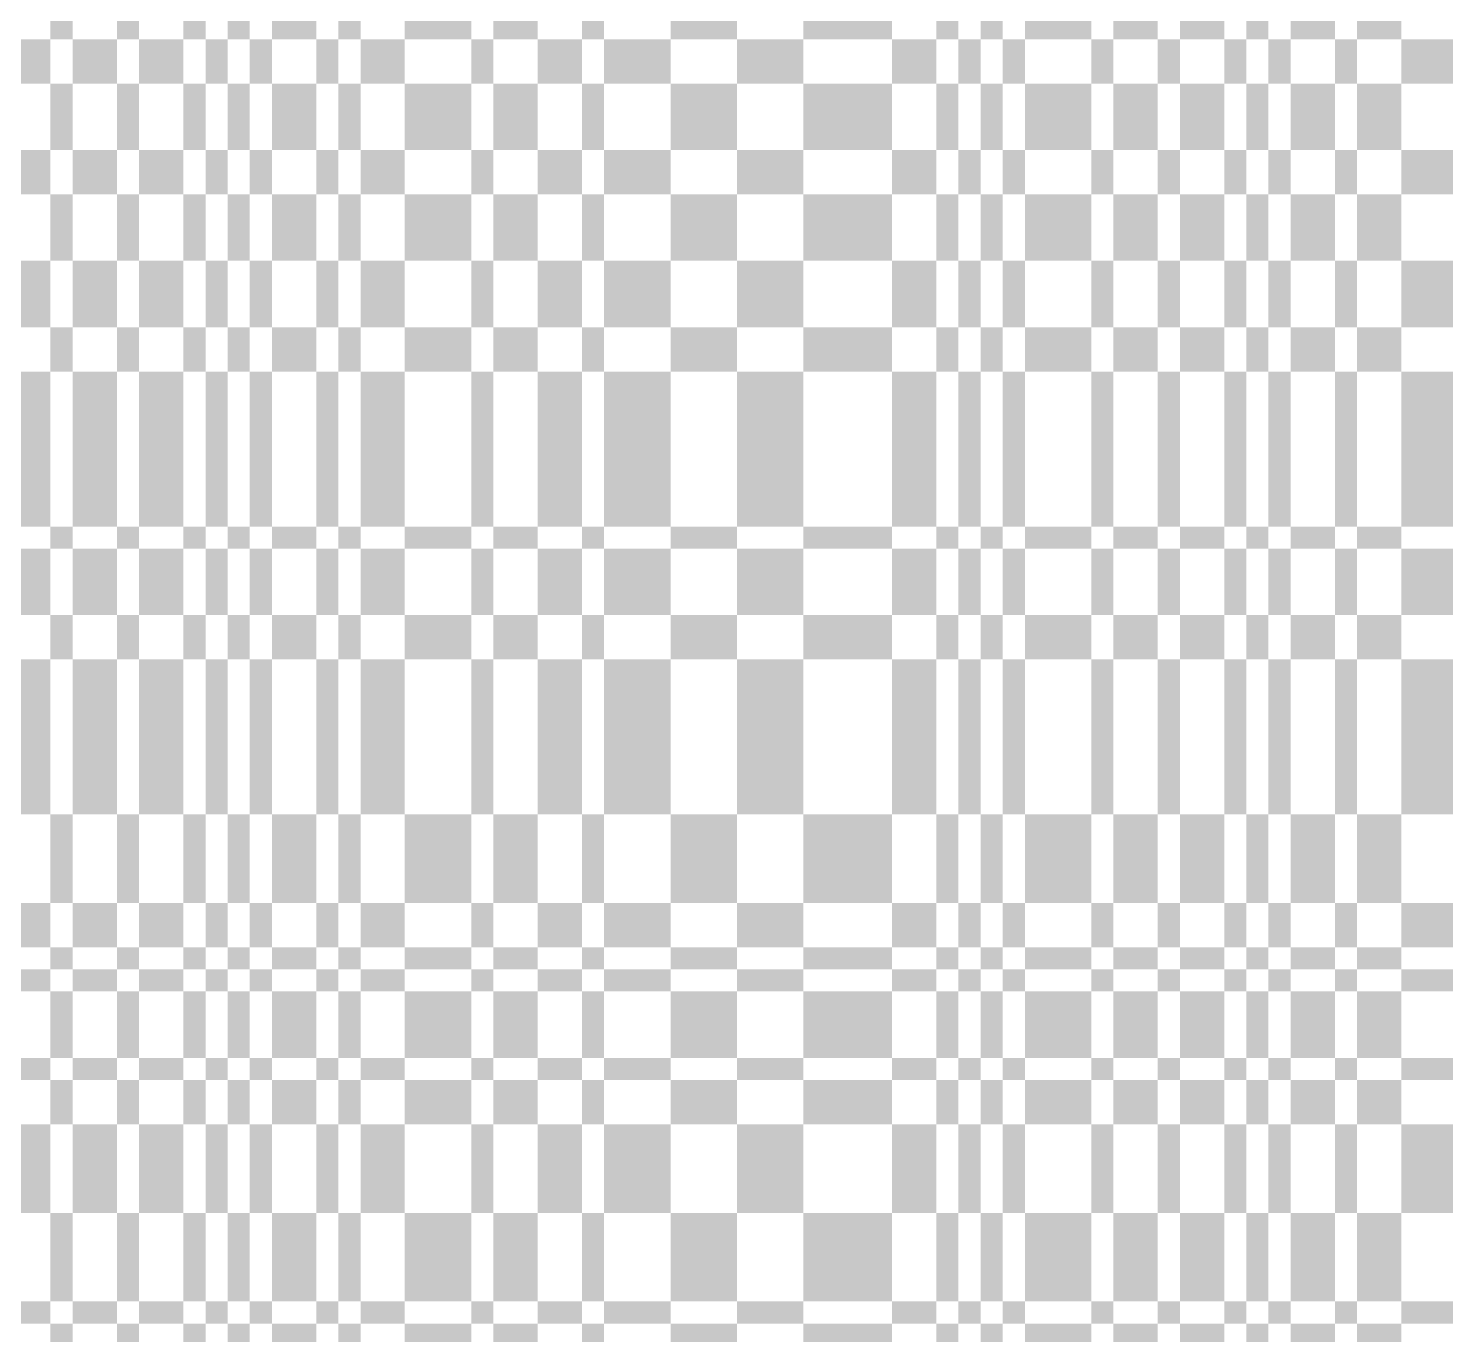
# Model space of a CAD drawing. Extents: x 0 to 200, y 0 to 200.
# Drawn here: x 124.4 to 150, y 125.8 to 149.4 of the extents above; entities that cross this region are included whole.
import ezdxf

# ---------------------------------------------------------------- set-up
doc = ezdxf.new("R2010")
doc.units = 0

msp = doc.modelspace()

# ---------------------------------------------------------------- linework, layer by layer
at = {"layer": 'CHROME'}
for points in [[(124.8, 149.2), (125.2, 149.2), (124.8, 149.6), (125.2, 149.6)], [(126, 149.2), (126.4, 149.2), (126, 149.6), (126.4, 149.6)], [(127.2, 149.2), (127.6, 149.2), (127.2, 149.6), (127.6, 149.6)], [(128, 149.2), (128.4, 149.2), (128, 149.6), (128.4, 149.6)], [(128.8, 149.2), (129.6, 149.2), (128.8, 149.6), (129.6, 149.6)], [(130, 149.2), (130.4, 149.2), (130, 149.6), (130.4, 149.6)], [(131.2, 149.2), (132.4, 149.2), (131.2, 149.6), (132.4, 149.6)], [(132.8, 149.2), (133.6, 149.2), (132.8, 149.6), (133.6, 149.6)], [(134.4, 149.2), (134.8, 149.2), (134.4, 149.6), (134.8, 149.6)], [(136, 149.2), (137.2, 149.2), (136, 149.6), (137.2, 149.6)], [(138.4, 149.2), (140, 149.2), (138.4, 149.6), (140, 149.6)], [(140.8, 149.2), (141.2, 149.2), (140.8, 149.6), (141.2, 149.6)], [(141.6, 149.2), (142, 149.2), (141.6, 149.6), (142, 149.6)], [(142.4, 149.2), (143.6, 149.2), (142.4, 149.6), (143.6, 149.6)], [(144, 149.2), (144.8, 149.2), (144, 149.6), (144.8, 149.6)], [(145.2, 149.2), (146, 149.2), (145.2, 149.6), (146, 149.6)], [(146.4, 149.2), (146.8, 149.2), (146.4, 149.6), (146.8, 149.6)], [(147.2, 149.2), (148, 149.2), (147.2, 149.6), (148, 149.6)], [(148.4, 149.2), (149.2, 149.2), (148.4, 149.6), (149.2, 149.6)], [(124, 148.4), (124.8, 148.4), (124, 149.2), (124.8, 149.2)], [(125.2, 148.4), (126, 148.4), (125.2, 149.2), (126, 149.2)], [(126.4, 148.4), (127.2, 148.4), (126.4, 149.2), (127.2, 149.2)], [(127.6, 148.4), (128, 148.4), (127.6, 149.2), (128, 149.2)], [(128.4, 148.4), (128.8, 148.4), (128.4, 149.2), (128.8, 149.2)], [(129.6, 148.4), (130, 148.4), (129.6, 149.2), (130, 149.2)], [(130.4, 148.4), (131.2, 148.4), (130.4, 149.2), (131.2, 149.2)], [(132.4, 148.4), (132.8, 148.4), (132.4, 149.2), (132.8, 149.2)], [(133.6, 148.4), (134.4, 148.4), (133.6, 149.2), (134.4, 149.2)], [(134.8, 148.4), (136, 148.4), (134.8, 149.2), (136, 149.2)], [(137.2, 148.4), (138.4, 148.4), (137.2, 149.2), (138.4, 149.2)], [(140, 148.4), (140.8, 148.4), (140, 149.2), (140.8, 149.2)], [(141.2, 148.4), (141.6, 148.4), (141.2, 149.2), (141.6, 149.2)], [(142, 148.4), (142.4, 148.4), (142, 149.2), (142.4, 149.2)], [(143.6, 148.4), (144, 148.4), (143.6, 149.2), (144, 149.2)], [(144.8, 148.4), (145.2, 148.4), (144.8, 149.2), (145.2, 149.2)], [(146, 148.4), (146.4, 148.4), (146, 149.2), (146.4, 149.2)], [(146.8, 148.4), (147.2, 148.4), (146.8, 149.2), (147.2, 149.2)], [(148, 148.4), (148.4, 148.4), (148, 149.2), (148.4, 149.2)], [(149.2, 148.4), (150.8, 148.4), (149.2, 149.2), (150.8, 149.2)], [(124.8, 147.2), (125.2, 147.2), (124.8, 148.4), (125.2, 148.4)], [(126, 147.2), (126.4, 147.2), (126, 148.4), (126.4, 148.4)], [(127.2, 147.2), (127.6, 147.2), (127.2, 148.4), (127.6, 148.4)], [(128, 147.2), (128.4, 147.2), (128, 148.4), (128.4, 148.4)], [(128.8, 147.2), (129.6, 147.2), (128.8, 148.4), (129.6, 148.4)], [(130, 147.2), (130.4, 147.2), (130, 148.4), (130.4, 148.4)], [(131.2, 147.2), (132.4, 147.2), (131.2, 148.4), (132.4, 148.4)], [(132.8, 147.2), (133.6, 147.2), (132.8, 148.4), (133.6, 148.4)], [(134.4, 147.2), (134.8, 147.2), (134.4, 148.4), (134.8, 148.4)], [(136, 147.2), (137.2, 147.2), (136, 148.4), (137.2, 148.4)], [(138.4, 147.2), (140, 147.2), (138.4, 148.4), (140, 148.4)], [(140.8, 147.2), (141.2, 147.2), (140.8, 148.4), (141.2, 148.4)], [(141.6, 147.2), (142, 147.2), (141.6, 148.4), (142, 148.4)], [(142.4, 147.2), (143.6, 147.2), (142.4, 148.4), (143.6, 148.4)], [(144, 147.2), (144.8, 147.2), (144, 148.4), (144.8, 148.4)], [(145.2, 147.2), (146, 147.2), (145.2, 148.4), (146, 148.4)], [(146.4, 147.2), (146.8, 147.2), (146.4, 148.4), (146.8, 148.4)], [(147.2, 147.2), (148, 147.2), (147.2, 148.4), (148, 148.4)], [(148.4, 147.2), (149.2, 147.2), (148.4, 148.4), (149.2, 148.4)], [(124, 146.4), (124.8, 146.4), (124, 147.2), (124.8, 147.2)], [(125.2, 146.4), (126, 146.4), (125.2, 147.2), (126, 147.2)], [(126.4, 146.4), (127.2, 146.4), (126.4, 147.2), (127.2, 147.2)], [(127.6, 146.4), (128, 146.4), (127.6, 147.2), (128, 147.2)], [(128.4, 146.4), (128.8, 146.4), (128.4, 147.2), (128.8, 147.2)], [(129.6, 146.4), (130, 146.4), (129.6, 147.2), (130, 147.2)], [(130.4, 146.4), (131.2, 146.4), (130.4, 147.2), (131.2, 147.2)], [(132.4, 146.4), (132.8, 146.4), (132.4, 147.2), (132.8, 147.2)], [(133.6, 146.4), (134.4, 146.4), (133.6, 147.2), (134.4, 147.2)], [(134.8, 146.4), (136, 146.4), (134.8, 147.2), (136, 147.2)], [(137.2, 146.4), (138.4, 146.4), (137.2, 147.2), (138.4, 147.2)], [(140, 146.4), (140.8, 146.4), (140, 147.2), (140.8, 147.2)], [(141.2, 146.4), (141.6, 146.4), (141.2, 147.2), (141.6, 147.2)], [(142, 146.4), (142.4, 146.4), (142, 147.2), (142.4, 147.2)], [(143.6, 146.4), (144, 146.4), (143.6, 147.2), (144, 147.2)], [(144.8, 146.4), (145.2, 146.4), (144.8, 147.2), (145.2, 147.2)], [(146, 146.4), (146.4, 146.4), (146, 147.2), (146.4, 147.2)], [(146.8, 146.4), (147.2, 146.4), (146.8, 147.2), (147.2, 147.2)], [(148, 146.4), (148.4, 146.4), (148, 147.2), (148.4, 147.2)], [(149.2, 146.4), (150.8, 146.4), (149.2, 147.2), (150.8, 147.2)], [(124.8, 145.2), (125.2, 145.2), (124.8, 146.4), (125.2, 146.4)], [(126, 145.2), (126.4, 145.2), (126, 146.4), (126.4, 146.4)], [(127.2, 145.2), (127.6, 145.2), (127.2, 146.4), (127.6, 146.4)], [(128, 145.2), (128.4, 145.2), (128, 146.4), (128.4, 146.4)], [(128.8, 145.2), (129.6, 145.2), (128.8, 146.4), (129.6, 146.4)], [(130, 145.2), (130.4, 145.2), (130, 146.4), (130.4, 146.4)], [(131.2, 145.2), (132.4, 145.2), (131.2, 146.4), (132.4, 146.4)], [(132.8, 145.2), (133.6, 145.2), (132.8, 146.4), (133.6, 146.4)], [(134.4, 145.2), (134.8, 145.2), (134.4, 146.4), (134.8, 146.4)], [(136, 145.2), (137.2, 145.2), (136, 146.4), (137.2, 146.4)], [(138.4, 145.2), (140, 145.2), (138.4, 146.4), (140, 146.4)], [(140.8, 145.2), (141.2, 145.2), (140.8, 146.4), (141.2, 146.4)], [(141.6, 145.2), (142, 145.2), (141.6, 146.4), (142, 146.4)], [(142.4, 145.2), (143.6, 145.2), (142.4, 146.4), (143.6, 146.4)], [(144, 145.2), (144.8, 145.2), (144, 146.4), (144.8, 146.4)], [(145.2, 145.2), (146, 145.2), (145.2, 146.4), (146, 146.4)], [(146.4, 145.2), (146.8, 145.2), (146.4, 146.4), (146.8, 146.4)], [(147.2, 145.2), (148, 145.2), (147.2, 146.4), (148, 146.4)], [(148.4, 145.2), (149.2, 145.2), (148.4, 146.4), (149.2, 146.4)], [(124, 144), (124.8, 144), (124, 145.2), (124.8, 145.2)], [(125.2, 144), (126, 144), (125.2, 145.2), (126, 145.2)], [(126.4, 144), (127.2, 144), (126.4, 145.2), (127.2, 145.2)], [(127.6, 144), (128, 144), (127.6, 145.2), (128, 145.2)], [(128.4, 144), (128.8, 144), (128.4, 145.2), (128.8, 145.2)], [(129.6, 144), (130, 144), (129.6, 145.2), (130, 145.2)], [(130.4, 144), (131.2, 144), (130.4, 145.2), (131.2, 145.2)], [(132.4, 144), (132.8, 144), (132.4, 145.2), (132.8, 145.2)], [(133.6, 144), (134.4, 144), (133.6, 145.2), (134.4, 145.2)], [(134.8, 144), (136, 144), (134.8, 145.2), (136, 145.2)], [(137.2, 144), (138.4, 144), (137.2, 145.2), (138.4, 145.2)], [(140, 144), (140.8, 144), (140, 145.2), (140.8, 145.2)], [(141.2, 144), (141.6, 144), (141.2, 145.2), (141.6, 145.2)], [(142, 144), (142.4, 144), (142, 145.2), (142.4, 145.2)], [(143.6, 144), (144, 144), (143.6, 145.2), (144, 145.2)], [(144.8, 144), (145.2, 144), (144.8, 145.2), (145.2, 145.2)], [(146, 144), (146.4, 144), (146, 145.2), (146.4, 145.2)], [(146.8, 144), (147.2, 144), (146.8, 145.2), (147.2, 145.2)], [(148, 144), (148.4, 144), (148, 145.2), (148.4, 145.2)], [(149.2, 144), (150.8, 144), (149.2, 145.2), (150.8, 145.2)], [(124.8, 143.2), (125.2, 143.2), (124.8, 144), (125.2, 144)], [(126, 143.2), (126.4, 143.2), (126, 144), (126.4, 144)], [(127.2, 143.2), (127.6, 143.2), (127.2, 144), (127.6, 144)], [(128, 143.2), (128.4, 143.2), (128, 144), (128.4, 144)], [(128.8, 143.2), (129.6, 143.2), (128.8, 144), (129.6, 144)], [(130, 143.2), (130.4, 143.2), (130, 144), (130.4, 144)], [(131.2, 143.2), (132.4, 143.2), (131.2, 144), (132.4, 144)], [(132.8, 143.2), (133.6, 143.2), (132.8, 144), (133.6, 144)], [(134.4, 143.2), (134.8, 143.2), (134.4, 144), (134.8, 144)], [(136, 143.2), (137.2, 143.2), (136, 144), (137.2, 144)], [(138.4, 143.2), (140, 143.2), (138.4, 144), (140, 144)], [(140.8, 143.2), (141.2, 143.2), (140.8, 144), (141.2, 144)], [(141.6, 143.2), (142, 143.2), (141.6, 144), (142, 144)], [(142.4, 143.2), (143.6, 143.2), (142.4, 144), (143.6, 144)], [(144, 143.2), (144.8, 143.2), (144, 144), (144.8, 144)], [(145.2, 143.2), (146, 143.2), (145.2, 144), (146, 144)], [(146.4, 143.2), (146.8, 143.2), (146.4, 144), (146.8, 144)], [(147.2, 143.2), (148, 143.2), (147.2, 144), (148, 144)], [(148.4, 143.2), (149.2, 143.2), (148.4, 144), (149.2, 144)], [(124, 140.4), (124.8, 140.4), (124, 143.2), (124.8, 143.2)], [(125.2, 140.4), (126, 140.4), (125.2, 143.2), (126, 143.2)], [(126.4, 140.4), (127.2, 140.4), (126.4, 143.2), (127.2, 143.2)], [(127.6, 140.4), (128, 140.4), (127.6, 143.2), (128, 143.2)], [(128.4, 140.4), (128.8, 140.4), (128.4, 143.2), (128.8, 143.2)], [(129.6, 140.4), (130, 140.4), (129.6, 143.2), (130, 143.2)], [(130.4, 140.4), (131.2, 140.4), (130.4, 143.2), (131.2, 143.2)], [(132.4, 140.4), (132.8, 140.4), (132.4, 143.2), (132.8, 143.2)], [(133.6, 140.4), (134.4, 140.4), (133.6, 143.2), (134.4, 143.2)], [(134.8, 140.4), (136, 140.4), (134.8, 143.2), (136, 143.2)], [(137.2, 140.4), (138.4, 140.4), (137.2, 143.2), (138.4, 143.2)], [(140, 140.4), (140.8, 140.4), (140, 143.2), (140.8, 143.2)], [(141.2, 140.4), (141.6, 140.4), (141.2, 143.2), (141.6, 143.2)], [(142, 140.4), (142.4, 140.4), (142, 143.2), (142.4, 143.2)], [(143.6, 140.4), (144, 140.4), (143.6, 143.2), (144, 143.2)], [(144.8, 140.4), (145.2, 140.4), (144.8, 143.2), (145.2, 143.2)], [(146, 140.4), (146.4, 140.4), (146, 143.2), (146.4, 143.2)], [(146.8, 140.4), (147.2, 140.4), (146.8, 143.2), (147.2, 143.2)], [(148, 140.4), (148.4, 140.4), (148, 143.2), (148.4, 143.2)], [(149.2, 140.4), (150.8, 140.4), (149.2, 143.2), (150.8, 143.2)], [(124.8, 140), (125.2, 140), (124.8, 140.4), (125.2, 140.4)], [(126, 140), (126.4, 140), (126, 140.4), (126.4, 140.4)], [(127.2, 140), (127.6, 140), (127.2, 140.4), (127.6, 140.4)], [(128, 140), (128.4, 140), (128, 140.4), (128.4, 140.4)], [(128.8, 140), (129.6, 140), (128.8, 140.4), (129.6, 140.4)], [(130, 140), (130.4, 140), (130, 140.4), (130.4, 140.4)], [(131.2, 140), (132.4, 140), (131.2, 140.4), (132.4, 140.4)], [(132.8, 140), (133.6, 140), (132.8, 140.4), (133.6, 140.4)], [(134.4, 140), (134.8, 140), (134.4, 140.4), (134.8, 140.4)], [(136, 140), (137.2, 140), (136, 140.4), (137.2, 140.4)], [(138.4, 140), (140, 140), (138.4, 140.4), (140, 140.4)], [(140.8, 140), (141.2, 140), (140.8, 140.4), (141.2, 140.4)], [(141.6, 140), (142, 140), (141.6, 140.4), (142, 140.4)], [(142.4, 140), (143.6, 140), (142.4, 140.4), (143.6, 140.4)], [(144, 140), (144.8, 140), (144, 140.4), (144.8, 140.4)], [(145.2, 140), (146, 140), (145.2, 140.4), (146, 140.4)], [(146.4, 140), (146.8, 140), (146.4, 140.4), (146.8, 140.4)], [(147.2, 140), (148, 140), (147.2, 140.4), (148, 140.4)], [(148.4, 140), (149.2, 140), (148.4, 140.4), (149.2, 140.4)], [(124, 138.8), (124.8, 138.8), (124, 140), (124.8, 140)], [(125.2, 138.8), (126, 138.8), (125.2, 140), (126, 140)], [(126.4, 138.8), (127.2, 138.8), (126.4, 140), (127.2, 140)], [(127.6, 138.8), (128, 138.8), (127.6, 140), (128, 140)], [(128.4, 138.8), (128.8, 138.8), (128.4, 140), (128.8, 140)], [(129.6, 138.8), (130, 138.8), (129.6, 140), (130, 140)], [(130.4, 138.8), (131.2, 138.8), (130.4, 140), (131.2, 140)], [(132.4, 138.8), (132.8, 138.8), (132.4, 140), (132.8, 140)], [(133.6, 138.8), (134.4, 138.8), (133.6, 140), (134.4, 140)], [(134.8, 138.8), (136, 138.8), (134.8, 140), (136, 140)], [(137.2, 138.8), (138.4, 138.8), (137.2, 140), (138.4, 140)], [(140, 138.8), (140.8, 138.8), (140, 140), (140.8, 140)], [(141.2, 138.8), (141.6, 138.8), (141.2, 140), (141.6, 140)], [(142, 138.8), (142.4, 138.8), (142, 140), (142.4, 140)], [(143.6, 138.8), (144, 138.8), (143.6, 140), (144, 140)], [(144.8, 138.8), (145.2, 138.8), (144.8, 140), (145.2, 140)], [(146, 138.8), (146.4, 138.8), (146, 140), (146.4, 140)], [(146.8, 138.8), (147.2, 138.8), (146.8, 140), (147.2, 140)], [(148, 138.8), (148.4, 138.8), (148, 140), (148.4, 140)], [(149.2, 138.8), (150.8, 138.8), (149.2, 140), (150.8, 140)], [(124.8, 138), (125.2, 138), (124.8, 138.8), (125.2, 138.8)], [(126, 138), (126.4, 138), (126, 138.8), (126.4, 138.8)], [(127.2, 138), (127.6, 138), (127.2, 138.8), (127.6, 138.8)], [(128, 138), (128.4, 138), (128, 138.8), (128.4, 138.8)], [(128.8, 138), (129.6, 138), (128.8, 138.8), (129.6, 138.8)], [(130, 138), (130.4, 138), (130, 138.8), (130.4, 138.8)], [(131.2, 138), (132.4, 138), (131.2, 138.8), (132.4, 138.8)], [(132.8, 138), (133.6, 138), (132.8, 138.8), (133.6, 138.8)], [(134.4, 138), (134.8, 138), (134.4, 138.8), (134.8, 138.8)], [(136, 138), (137.2, 138), (136, 138.8), (137.2, 138.8)], [(138.4, 138), (140, 138), (138.4, 138.8), (140, 138.8)], [(140.8, 138), (141.2, 138), (140.8, 138.8), (141.2, 138.8)], [(141.6, 138), (142, 138), (141.6, 138.8), (142, 138.8)], [(142.4, 138), (143.6, 138), (142.4, 138.8), (143.6, 138.8)], [(144, 138), (144.8, 138), (144, 138.8), (144.8, 138.8)], [(145.2, 138), (146, 138), (145.2, 138.8), (146, 138.8)], [(146.4, 138), (146.8, 138), (146.4, 138.8), (146.8, 138.8)], [(147.2, 138), (148, 138), (147.2, 138.8), (148, 138.8)], [(148.4, 138), (149.2, 138), (148.4, 138.8), (149.2, 138.8)], [(124, 135.2), (124.8, 135.2), (124, 138), (124.8, 138)], [(125.2, 135.2), (126, 135.2), (125.2, 138), (126, 138)], [(126.4, 135.2), (127.2, 135.2), (126.4, 138), (127.2, 138)], [(127.6, 135.2), (128, 135.2), (127.6, 138), (128, 138)], [(128.4, 135.2), (128.8, 135.2), (128.4, 138), (128.8, 138)], [(129.6, 135.2), (130, 135.2), (129.6, 138), (130, 138)], [(130.4, 135.2), (131.2, 135.2), (130.4, 138), (131.2, 138)], [(132.4, 135.2), (132.8, 135.2), (132.4, 138), (132.8, 138)], [(133.6, 135.2), (134.4, 135.2), (133.6, 138), (134.4, 138)], [(134.8, 135.2), (136, 135.2), (134.8, 138), (136, 138)], [(137.2, 135.2), (138.4, 135.2), (137.2, 138), (138.4, 138)], [(140, 135.2), (140.8, 135.2), (140, 138), (140.8, 138)], [(141.2, 135.2), (141.6, 135.2), (141.2, 138), (141.6, 138)], [(142, 135.2), (142.4, 135.2), (142, 138), (142.4, 138)], [(143.6, 135.2), (144, 135.2), (143.6, 138), (144, 138)], [(144.8, 135.2), (145.2, 135.2), (144.8, 138), (145.2, 138)], [(146, 135.2), (146.4, 135.2), (146, 138), (146.4, 138)], [(146.8, 135.2), (147.2, 135.2), (146.8, 138), (147.2, 138)], [(148, 135.2), (148.4, 135.2), (148, 138), (148.4, 138)], [(149.2, 135.2), (150.8, 135.2), (149.2, 138), (150.8, 138)], [(124.8, 133.6), (125.2, 133.6), (124.8, 135.2), (125.2, 135.2)], [(126, 133.6), (126.4, 133.6), (126, 135.2), (126.4, 135.2)], [(127.2, 133.6), (127.6, 133.6), (127.2, 135.2), (127.6, 135.2)], [(128, 133.6), (128.4, 133.6), (128, 135.2), (128.4, 135.2)], [(128.8, 133.6), (129.6, 133.6), (128.8, 135.2), (129.6, 135.2)], [(130, 133.6), (130.4, 133.6), (130, 135.2), (130.4, 135.2)], [(131.2, 133.6), (132.4, 133.6), (131.2, 135.2), (132.4, 135.2)], [(132.8, 133.6), (133.6, 133.6), (132.8, 135.2), (133.6, 135.2)], [(134.4, 133.6), (134.8, 133.6), (134.4, 135.2), (134.8, 135.2)], [(136, 133.6), (137.2, 133.6), (136, 135.2), (137.2, 135.2)], [(138.4, 133.6), (140, 133.6), (138.4, 135.2), (140, 135.2)], [(140.8, 133.6), (141.2, 133.6), (140.8, 135.2), (141.2, 135.2)], [(141.6, 133.6), (142, 133.6), (141.6, 135.2), (142, 135.2)], [(142.4, 133.6), (143.6, 133.6), (142.4, 135.2), (143.6, 135.2)], [(144, 133.6), (144.8, 133.6), (144, 135.2), (144.8, 135.2)], [(145.2, 133.6), (146, 133.6), (145.2, 135.2), (146, 135.2)], [(146.4, 133.6), (146.8, 133.6), (146.4, 135.2), (146.8, 135.2)], [(147.2, 133.6), (148, 133.6), (147.2, 135.2), (148, 135.2)], [(148.4, 133.6), (149.2, 133.6), (148.4, 135.2), (149.2, 135.2)], [(124, 132.8), (124.8, 132.8), (124, 133.6), (124.8, 133.6)], [(125.2, 132.8), (126, 132.8), (125.2, 133.6), (126, 133.6)], [(126.4, 132.8), (127.2, 132.8), (126.4, 133.6), (127.2, 133.6)], [(127.6, 132.8), (128, 132.8), (127.6, 133.6), (128, 133.6)], [(128.4, 132.8), (128.8, 132.8), (128.4, 133.6), (128.8, 133.6)], [(129.6, 132.8), (130, 132.8), (129.6, 133.6), (130, 133.6)], [(130.4, 132.8), (131.2, 132.8), (130.4, 133.6), (131.2, 133.6)], [(132.4, 132.8), (132.8, 132.8), (132.4, 133.6), (132.8, 133.6)], [(133.6, 132.8), (134.4, 132.8), (133.6, 133.6), (134.4, 133.6)], [(134.8, 132.8), (136, 132.8), (134.8, 133.6), (136, 133.6)], [(137.2, 132.8), (138.4, 132.8), (137.2, 133.6), (138.4, 133.6)], [(140, 132.8), (140.8, 132.8), (140, 133.6), (140.8, 133.6)], [(141.2, 132.8), (141.6, 132.8), (141.2, 133.6), (141.6, 133.6)], [(142, 132.8), (142.4, 132.8), (142, 133.6), (142.4, 133.6)], [(143.6, 132.8), (144, 132.8), (143.6, 133.6), (144, 133.6)], [(144.8, 132.8), (145.2, 132.8), (144.8, 133.6), (145.2, 133.6)], [(146, 132.8), (146.4, 132.8), (146, 133.6), (146.4, 133.6)], [(146.8, 132.8), (147.2, 132.8), (146.8, 133.6), (147.2, 133.6)], [(148, 132.8), (148.4, 132.8), (148, 133.6), (148.4, 133.6)], [(149.2, 132.8), (150.8, 132.8), (149.2, 133.6), (150.8, 133.6)], [(124.8, 132.4), (125.2, 132.4), (124.8, 132.8), (125.2, 132.8)], [(126, 132.4), (126.4, 132.4), (126, 132.8), (126.4, 132.8)], [(127.2, 132.4), (127.6, 132.4), (127.2, 132.8), (127.6, 132.8)], [(128, 132.4), (128.4, 132.4), (128, 132.8), (128.4, 132.8)], [(128.8, 132.4), (129.6, 132.4), (128.8, 132.8), (129.6, 132.8)], [(130, 132.4), (130.4, 132.4), (130, 132.8), (130.4, 132.8)], [(131.2, 132.4), (132.4, 132.4), (131.2, 132.8), (132.4, 132.8)], [(132.8, 132.4), (133.6, 132.4), (132.8, 132.8), (133.6, 132.8)], [(134.4, 132.4), (134.8, 132.4), (134.4, 132.8), (134.8, 132.8)], [(136, 132.4), (137.2, 132.4), (136, 132.8), (137.2, 132.8)], [(138.4, 132.4), (140, 132.4), (138.4, 132.8), (140, 132.8)], [(140.8, 132.4), (141.2, 132.4), (140.8, 132.8), (141.2, 132.8)], [(141.6, 132.4), (142, 132.4), (141.6, 132.8), (142, 132.8)], [(142.4, 132.4), (143.6, 132.4), (142.4, 132.8), (143.6, 132.8)], [(144, 132.4), (144.8, 132.4), (144, 132.8), (144.8, 132.8)], [(145.2, 132.4), (146, 132.4), (145.2, 132.8), (146, 132.8)], [(146.4, 132.4), (146.8, 132.4), (146.4, 132.8), (146.8, 132.8)], [(147.2, 132.4), (148, 132.4), (147.2, 132.8), (148, 132.8)], [(148.4, 132.4), (149.2, 132.4), (148.4, 132.8), (149.2, 132.8)], [(124, 132), (124.8, 132), (124, 132.4), (124.8, 132.4)], [(125.2, 132), (126, 132), (125.2, 132.4), (126, 132.4)], [(126.4, 132), (127.2, 132), (126.4, 132.4), (127.2, 132.4)], [(127.6, 132), (128, 132), (127.6, 132.4), (128, 132.4)], [(128.4, 132), (128.8, 132), (128.4, 132.4), (128.8, 132.4)], [(129.6, 132), (130, 132), (129.6, 132.4), (130, 132.4)], [(130.4, 132), (131.2, 132), (130.4, 132.4), (131.2, 132.4)], [(132.4, 132), (132.8, 132), (132.4, 132.4), (132.8, 132.4)], [(133.6, 132), (134.4, 132), (133.6, 132.4), (134.4, 132.4)], [(134.8, 132), (136, 132), (134.8, 132.4), (136, 132.4)], [(137.2, 132), (138.4, 132), (137.2, 132.4), (138.4, 132.4)], [(140, 132), (140.8, 132), (140, 132.4), (140.8, 132.4)], [(141.2, 132), (141.6, 132), (141.2, 132.4), (141.6, 132.4)], [(142, 132), (142.4, 132), (142, 132.4), (142.4, 132.4)], [(143.6, 132), (144, 132), (143.6, 132.4), (144, 132.4)], [(144.8, 132), (145.2, 132), (144.8, 132.4), (145.2, 132.4)], [(146, 132), (146.4, 132), (146, 132.4), (146.4, 132.4)], [(146.8, 132), (147.2, 132), (146.8, 132.4), (147.2, 132.4)], [(148, 132), (148.4, 132), (148, 132.4), (148.4, 132.4)], [(149.2, 132), (150.8, 132), (149.2, 132.4), (150.8, 132.4)], [(124.8, 130.8), (125.2, 130.8), (124.8, 132), (125.2, 132)], [(126, 130.8), (126.4, 130.8), (126, 132), (126.4, 132)], [(127.2, 130.8), (127.6, 130.8), (127.2, 132), (127.6, 132)], [(128, 130.8), (128.4, 130.8), (128, 132), (128.4, 132)], [(128.8, 130.8), (129.6, 130.8), (128.8, 132), (129.6, 132)], [(130, 130.8), (130.4, 130.8), (130, 132), (130.4, 132)], [(131.2, 130.8), (132.4, 130.8), (131.2, 132), (132.4, 132)], [(132.8, 130.8), (133.6, 130.8), (132.8, 132), (133.6, 132)], [(134.4, 130.8), (134.8, 130.8), (134.4, 132), (134.8, 132)], [(136, 130.8), (137.2, 130.8), (136, 132), (137.2, 132)], [(138.4, 130.8), (140, 130.8), (138.4, 132), (140, 132)], [(140.8, 130.8), (141.2, 130.8), (140.8, 132), (141.2, 132)], [(141.6, 130.8), (142, 130.8), (141.6, 132), (142, 132)], [(142.4, 130.8), (143.6, 130.8), (142.4, 132), (143.6, 132)], [(144, 130.8), (144.8, 130.8), (144, 132), (144.8, 132)], [(145.2, 130.8), (146, 130.8), (145.2, 132), (146, 132)], [(146.4, 130.8), (146.8, 130.8), (146.4, 132), (146.8, 132)], [(147.2, 130.8), (148, 130.8), (147.2, 132), (148, 132)], [(148.4, 130.8), (149.2, 130.8), (148.4, 132), (149.2, 132)], [(124, 130.4), (124.8, 130.4), (124, 130.8), (124.8, 130.8)], [(125.2, 130.4), (126, 130.4), (125.2, 130.8), (126, 130.8)], [(126.4, 130.4), (127.2, 130.4), (126.4, 130.8), (127.2, 130.8)], [(127.6, 130.4), (128, 130.4), (127.6, 130.8), (128, 130.8)], [(128.4, 130.4), (128.8, 130.4), (128.4, 130.8), (128.8, 130.8)], [(129.6, 130.4), (130, 130.4), (129.6, 130.8), (130, 130.8)], [(130.4, 130.4), (131.2, 130.4), (130.4, 130.8), (131.2, 130.8)], [(132.4, 130.4), (132.8, 130.4), (132.4, 130.8), (132.8, 130.8)], [(133.6, 130.4), (134.4, 130.4), (133.6, 130.8), (134.4, 130.8)], [(134.8, 130.4), (136, 130.4), (134.8, 130.8), (136, 130.8)], [(137.2, 130.4), (138.4, 130.4), (137.2, 130.8), (138.4, 130.8)], [(140, 130.4), (140.8, 130.4), (140, 130.8), (140.8, 130.8)], [(141.2, 130.4), (141.6, 130.4), (141.2, 130.8), (141.6, 130.8)], [(142, 130.4), (142.4, 130.4), (142, 130.8), (142.4, 130.8)], [(143.6, 130.4), (144, 130.4), (143.6, 130.8), (144, 130.8)], [(144.8, 130.4), (145.2, 130.4), (144.8, 130.8), (145.2, 130.8)], [(146, 130.4), (146.4, 130.4), (146, 130.8), (146.4, 130.8)], [(146.8, 130.4), (147.2, 130.4), (146.8, 130.8), (147.2, 130.8)], [(148, 130.4), (148.4, 130.4), (148, 130.8), (148.4, 130.8)], [(149.2, 130.4), (150.8, 130.4), (149.2, 130.8), (150.8, 130.8)], [(124.8, 129.6), (125.2, 129.6), (124.8, 130.4), (125.2, 130.4)], [(126, 129.6), (126.4, 129.6), (126, 130.4), (126.4, 130.4)], [(127.2, 129.6), (127.6, 129.6), (127.2, 130.4), (127.6, 130.4)], [(128, 129.6), (128.4, 129.6), (128, 130.4), (128.4, 130.4)], [(128.8, 129.6), (129.6, 129.6), (128.8, 130.4), (129.6, 130.4)], [(130, 129.6), (130.4, 129.6), (130, 130.4), (130.4, 130.4)], [(131.2, 129.6), (132.4, 129.6), (131.2, 130.4), (132.4, 130.4)], [(132.8, 129.6), (133.6, 129.6), (132.8, 130.4), (133.6, 130.4)], [(134.4, 129.6), (134.8, 129.6), (134.4, 130.4), (134.8, 130.4)], [(136, 129.6), (137.2, 129.6), (136, 130.4), (137.2, 130.4)], [(138.4, 129.6), (140, 129.6), (138.4, 130.4), (140, 130.4)], [(140.8, 129.6), (141.2, 129.6), (140.8, 130.4), (141.2, 130.4)], [(141.6, 129.6), (142, 129.6), (141.6, 130.4), (142, 130.4)], [(142.4, 129.6), (143.6, 129.6), (142.4, 130.4), (143.6, 130.4)], [(144, 129.6), (144.8, 129.6), (144, 130.4), (144.8, 130.4)], [(145.2, 129.6), (146, 129.6), (145.2, 130.4), (146, 130.4)], [(146.4, 129.6), (146.8, 129.6), (146.4, 130.4), (146.8, 130.4)], [(147.2, 129.6), (148, 129.6), (147.2, 130.4), (148, 130.4)], [(148.4, 129.6), (149.2, 129.6), (148.4, 130.4), (149.2, 130.4)], [(124, 128), (124.8, 128), (124, 129.6), (124.8, 129.6)], [(125.2, 128), (126, 128), (125.2, 129.6), (126, 129.6)], [(126.4, 128), (127.2, 128), (126.4, 129.6), (127.2, 129.6)], [(127.6, 128), (128, 128), (127.6, 129.6), (128, 129.6)], [(128.4, 128), (128.8, 128), (128.4, 129.6), (128.8, 129.6)], [(129.6, 128), (130, 128), (129.6, 129.6), (130, 129.6)], [(130.4, 128), (131.2, 128), (130.4, 129.6), (131.2, 129.6)], [(132.4, 128), (132.8, 128), (132.4, 129.6), (132.8, 129.6)], [(133.6, 128), (134.4, 128), (133.6, 129.6), (134.4, 129.6)], [(134.8, 128), (136, 128), (134.8, 129.6), (136, 129.6)], [(137.2, 128), (138.4, 128), (137.2, 129.6), (138.4, 129.6)], [(140, 128), (140.8, 128), (140, 129.6), (140.8, 129.6)], [(141.2, 128), (141.6, 128), (141.2, 129.6), (141.6, 129.6)], [(142, 128), (142.4, 128), (142, 129.6), (142.4, 129.6)], [(143.6, 128), (144, 128), (143.6, 129.6), (144, 129.6)], [(144.8, 128), (145.2, 128), (144.8, 129.6), (145.2, 129.6)], [(146, 128), (146.4, 128), (146, 129.6), (146.4, 129.6)], [(146.8, 128), (147.2, 128), (146.8, 129.6), (147.2, 129.6)], [(148, 128), (148.4, 128), (148, 129.6), (148.4, 129.6)], [(149.2, 128), (150.8, 128), (149.2, 129.6), (150.8, 129.6)], [(124.8, 126.4), (125.2, 126.4), (124.8, 128), (125.2, 128)], [(126, 126.4), (126.4, 126.4), (126, 128), (126.4, 128)], [(127.2, 126.4), (127.6, 126.4), (127.2, 128), (127.6, 128)], [(128, 126.4), (128.4, 126.4), (128, 128), (128.4, 128)], [(128.8, 126.4), (129.6, 126.4), (128.8, 128), (129.6, 128)], [(130, 126.4), (130.4, 126.4), (130, 128), (130.4, 128)], [(131.2, 126.4), (132.4, 126.4), (131.2, 128), (132.4, 128)], [(132.8, 126.4), (133.6, 126.4), (132.8, 128), (133.6, 128)], [(134.4, 126.4), (134.8, 126.4), (134.4, 128), (134.8, 128)], [(136, 126.4), (137.2, 126.4), (136, 128), (137.2, 128)], [(138.4, 126.4), (140, 126.4), (138.4, 128), (140, 128)], [(140.8, 126.4), (141.2, 126.4), (140.8, 128), (141.2, 128)], [(141.6, 126.4), (142, 126.4), (141.6, 128), (142, 128)], [(142.4, 126.4), (143.6, 126.4), (142.4, 128), (143.6, 128)], [(144, 126.4), (144.8, 126.4), (144, 128), (144.8, 128)], [(145.2, 126.4), (146, 126.4), (145.2, 128), (146, 128)], [(146.4, 126.4), (146.8, 126.4), (146.4, 128), (146.8, 128)], [(147.2, 126.4), (148, 126.4), (147.2, 128), (148, 128)], [(148.4, 126.4), (149.2, 126.4), (148.4, 128), (149.2, 128)], [(124, 126), (124.8, 126), (124, 126.4), (124.8, 126.4)], [(125.2, 126), (126, 126), (125.2, 126.4), (126, 126.4)], [(126.4, 126), (127.2, 126), (126.4, 126.4), (127.2, 126.4)], [(127.6, 126), (128, 126), (127.6, 126.4), (128, 126.4)], [(128.4, 126), (128.8, 126), (128.4, 126.4), (128.8, 126.4)], [(129.6, 126), (130, 126), (129.6, 126.4), (130, 126.4)], [(130.4, 126), (131.2, 126), (130.4, 126.4), (131.2, 126.4)], [(132.4, 126), (132.8, 126), (132.4, 126.4), (132.8, 126.4)], [(133.6, 126), (134.4, 126), (133.6, 126.4), (134.4, 126.4)], [(134.8, 126), (136, 126), (134.8, 126.4), (136, 126.4)], [(137.2, 126), (138.4, 126), (137.2, 126.4), (138.4, 126.4)], [(140, 126), (140.8, 126), (140, 126.4), (140.8, 126.4)], [(141.2, 126), (141.6, 126), (141.2, 126.4), (141.6, 126.4)], [(142, 126), (142.4, 126), (142, 126.4), (142.4, 126.4)], [(143.6, 126), (144, 126), (143.6, 126.4), (144, 126.4)], [(144.8, 126), (145.2, 126), (144.8, 126.4), (145.2, 126.4)], [(146, 126), (146.4, 126), (146, 126.4), (146.4, 126.4)], [(146.8, 126), (147.2, 126), (146.8, 126.4), (147.2, 126.4)], [(148, 126), (148.4, 126), (148, 126.4), (148.4, 126.4)], [(149.2, 126), (150.8, 126), (149.2, 126.4), (150.8, 126.4)], [(124.8, 125.6), (125.2, 125.6), (124.8, 126), (125.2, 126)], [(126, 125.6), (126.4, 125.6), (126, 126), (126.4, 126)], [(127.2, 125.6), (127.6, 125.6), (127.2, 126), (127.6, 126)], [(128, 125.6), (128.4, 125.6), (128, 126), (128.4, 126)], [(128.8, 125.6), (129.6, 125.6), (128.8, 126), (129.6, 126)], [(130, 125.6), (130.4, 125.6), (130, 126), (130.4, 126)], [(131.2, 125.6), (132.4, 125.6), (131.2, 126), (132.4, 126)], [(132.8, 125.6), (133.6, 125.6), (132.8, 126), (133.6, 126)], [(134.4, 125.6), (134.8, 125.6), (134.4, 126), (134.8, 126)], [(136, 125.6), (137.2, 125.6), (136, 126), (137.2, 126)], [(138.4, 125.6), (140, 125.6), (138.4, 126), (140, 126)], [(140.8, 125.6), (141.2, 125.6), (140.8, 126), (141.2, 126)], [(141.6, 125.6), (142, 125.6), (141.6, 126), (142, 126)], [(142.4, 125.6), (143.6, 125.6), (142.4, 126), (143.6, 126)], [(144, 125.6), (144.8, 125.6), (144, 126), (144.8, 126)], [(145.2, 125.6), (146, 125.6), (145.2, 126), (146, 126)], [(146.4, 125.6), (146.8, 125.6), (146.4, 126), (146.8, 126)], [(147.2, 125.6), (148, 125.6), (147.2, 126), (148, 126)], [(148.4, 125.6), (149.2, 125.6), (148.4, 126), (149.2, 126)]]:
    msp.add_solid(points, dxfattribs=at)

doc.saveas('drawing.dxf')
